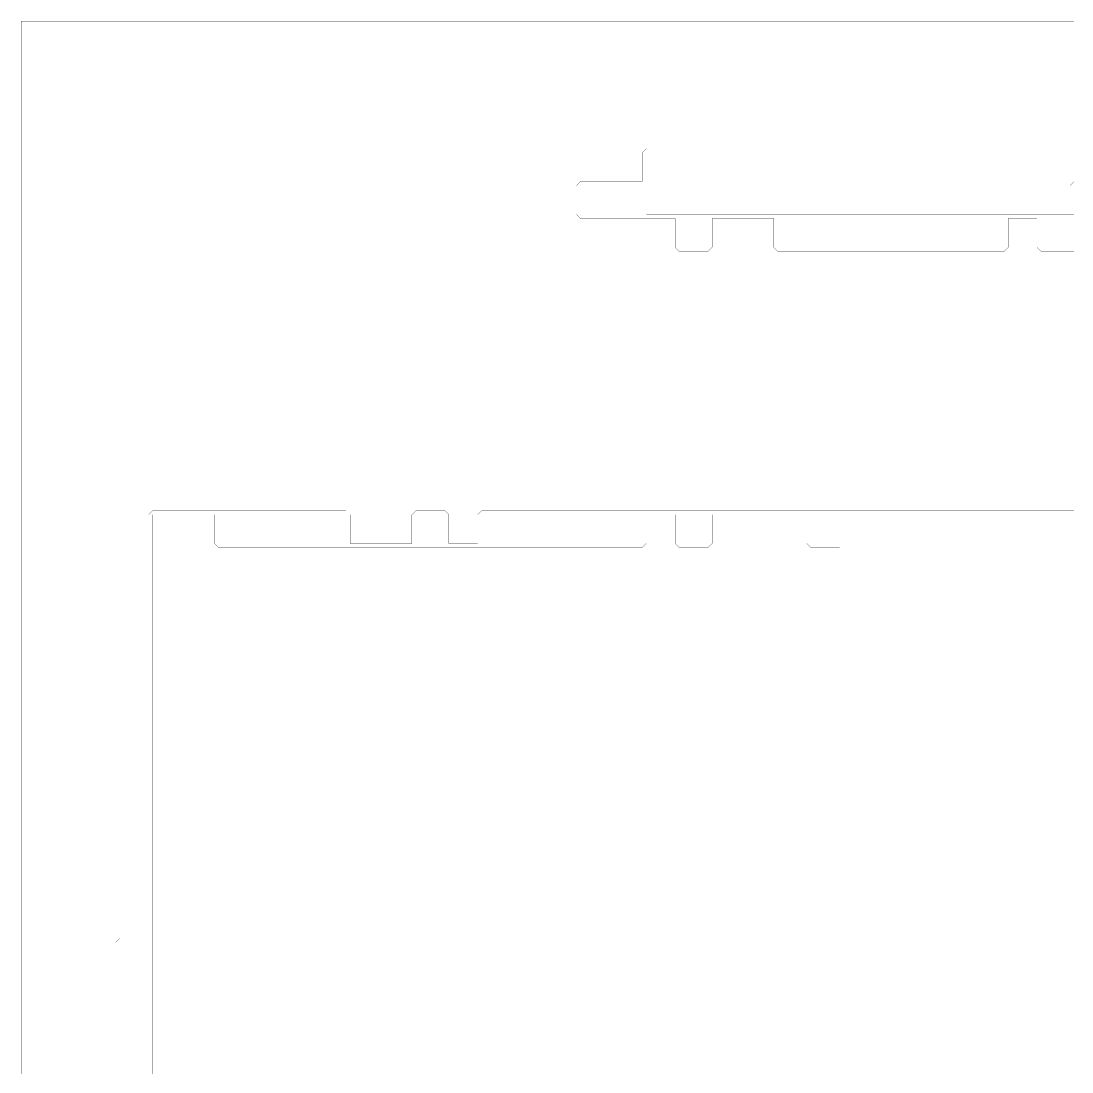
# Model space of a CAD drawing. Header units: metres. Extents: x 0 to 4990, y -4990 to 0.
# Drawn here: x 0 to 2495, y -2495 to 0 of the extents above; entities that cross this region are included whole.
import ezdxf

# ---------------------------------------------------------------- set-up
doc = ezdxf.new("R2010")
doc.units = ezdxf.units.M
doc.layers.add('conductor', color=1, linetype='Continuous')
doc.layers.add('substrate', color=5, linetype='Continuous')

msp = doc.modelspace()

# ---------------------------------------------------------------- linework, layer by layer
at = {"layer": 'conductor', "const_width": 0.5}
for points in [[(2500, -380.859375), (2490.234375, -390.625), (2480.46875, -390.625), (2470.703125, -390.625), (2460.9375, -390.625), (2451.171875, -390.625), (2441.40625, -390.625), (2431.640625, -390.625), (2421.875, -390.625), (2412.109375, -390.625), (2402.34375, -390.625), (2392.578125, -390.625), (2382.8125, -390.625), (2373.046875, -390.625), (2363.28125, -390.625), (2353.515625, -390.625), (2343.75, -390.625), (2333.984375, -390.625), (2324.21875, -390.625), (2314.453125, -390.625), (2304.6875, -390.625), (2294.921875, -390.625), (2285.15625, -390.625), (2275.390625, -390.625), (2265.625, -390.625), (2255.859375, -390.625), (2246.09375, -390.625), (2236.328125, -390.625), (2226.5625, -390.625), (2216.796875, -390.625), (2207.03125, -390.625), (2197.265625, -390.625), (2187.5, -390.625), (2177.734375, -390.625), (2167.96875, -390.625), (2158.203125, -390.625), (2148.4375, -390.625), (2138.671875, -390.625), (2128.90625, -390.625), (2119.140625, -390.625), (2109.375, -390.625), (2099.609375, -390.625), (2089.84375, -390.625), (2080.078125, -390.625), (2070.3125, -390.625), (2060.546875, -390.625), (2050.78125, -390.625), (2041.015625, -390.625), (2031.25, -390.625), (2021.484375, -390.625), (2011.71875, -390.625), (2001.953125, -390.625), (1992.1875, -390.625), (1982.421875, -390.625), (1972.65625, -390.625), (1962.890625, -390.625), (1953.125, -390.625), (1943.359375, -390.625), (1933.59375, -390.625), (1923.828125, -390.625), (1914.0625, -390.625), (1904.296875, -390.625), (1894.53125, -390.625), (1884.765625, -390.625), (1875, -390.625), (1865.234375, -390.625), (1855.46875, -390.625), (1845.703125, -390.625), (1835.9375, -390.625), (1826.171875, -390.625), (1816.40625, -390.625), (1806.640625, -390.625), (1796.875, -390.625), (1787.109375, -390.625), (1777.34375, -390.625), (1767.578125, -390.625), (1757.8125, -390.625), (1748.046875, -390.625), (1738.28125, -390.625), (1728.515625, -390.625), (1718.75, -390.625), (1708.984375, -390.625), (1699.21875, -390.625), (1689.453125, -390.625), (1679.6875, -390.625), (1669.921875, -390.625), (1660.15625, -390.625), (1650.390625, -390.625), (1640.625, -390.625), (1630.859375, -390.625), (1621.09375, -390.625), (1611.328125, -390.625), (1601.5625, -390.625), (1591.796875, -390.625), (1582.03125, -390.625), (1572.265625, -390.625), (1562.5, -390.625), (1552.734375, -390.625), (1542.96875, -390.625), (1533.203125, -390.625), (1523.4375, -390.625), (1513.671875, -390.625), (1503.90625, -390.625), (1494.140625, -390.625), (1484.375, -390.625), (1484.375, -400.390625), (1484.375, -410.15625), (1484.375, -419.921875), (1484.375, -429.6875), (1484.375, -439.453125), (1484.375, -449.21875), (1484.375, -458.984375), (1494.140625, -458.984375), (1503.90625, -458.984375), (1513.671875, -458.984375), (1523.4375, -458.984375), (1533.203125, -458.984375), (1542.96875, -458.984375), (1552.734375, -458.984375), (1562.5, -458.984375), (1572.265625, -458.984375), (1582.03125, -458.984375), (1591.796875, -458.984375), (1601.5625, -458.984375), (1611.328125, -458.984375), (1621.09375, -458.984375), (1630.859375, -458.984375), (1640.625, -458.984375), (1650.390625, -458.984375), (1660.15625, -458.984375), (1669.921875, -458.984375), (1679.6875, -458.984375), (1689.453125, -458.984375), (1699.21875, -458.984375), (1708.984375, -458.984375), (1718.75, -458.984375), (1728.515625, -458.984375), (1738.28125, -458.984375), (1748.046875, -458.984375), (1757.8125, -458.984375), (1767.578125, -458.984375), (1777.34375, -458.984375), (1787.109375, -458.984375), (1796.875, -458.984375), (1806.640625, -458.984375), (1816.40625, -458.984375), (1826.171875, -458.984375), (1835.9375, -458.984375), (1845.703125, -458.984375), (1855.46875, -458.984375), (1865.234375, -458.984375), (1875, -458.984375), (1884.765625, -458.984375), (1894.53125, -458.984375), (1904.296875, -458.984375), (1914.0625, -458.984375), (1923.828125, -458.984375), (1933.59375, -458.984375), (1943.359375, -458.984375), (1953.125, -458.984375), (1962.890625, -458.984375), (1972.65625, -458.984375), (1982.421875, -458.984375), (1992.1875, -458.984375), (2001.953125, -458.984375), (2011.71875, -458.984375), (2021.484375, -458.984375), (2031.25, -458.984375), (2041.015625, -458.984375), (2050.78125, -458.984375), (2060.546875, -458.984375), (2070.3125, -458.984375), (2080.078125, -458.984375), (2089.84375, -458.984375), (2099.609375, -458.984375), (2109.375, -458.984375), (2119.140625, -458.984375), (2128.90625, -458.984375), (2138.671875, -458.984375), (2148.4375, -458.984375), (2158.203125, -458.984375), (2167.96875, -458.984375), (2177.734375, -458.984375), (2187.5, -458.984375), (2197.265625, -458.984375), (2207.03125, -458.984375), (2216.796875, -458.984375), (2226.5625, -458.984375), (2236.328125, -458.984375), (2246.09375, -458.984375), (2255.859375, -458.984375), (2265.625, -458.984375), (2275.390625, -458.984375), (2285.15625, -458.984375), (2294.921875, -458.984375), (2304.6875, -458.984375), (2314.453125, -458.984375), (2324.21875, -458.984375), (2333.984375, -458.984375), (2343.75, -458.984375), (2353.515625, -458.984375), (2363.28125, -458.984375), (2373.046875, -458.984375), (2382.8125, -458.984375), (2392.578125, -458.984375), (2402.34375, -458.984375), (2412.109375, -458.984375), (2421.875, -458.984375), (2431.640625, -458.984375), (2441.40625, -458.984375), (2451.171875, -458.984375), (2460.9375, -458.984375), (2470.703125, -458.984375), (2480.46875, -458.984375), (2490.234375, -458.984375), (2500, -458.984375)], [(2500, -1171.875), (2490.234375, -1171.875), (2480.46875, -1171.875), (2470.703125, -1171.875), (2460.9375, -1171.875), (2451.171875, -1171.875), (2441.40625, -1171.875), (2431.640625, -1171.875), (2421.875, -1171.875), (2412.109375, -1171.875), (2402.34375, -1171.875), (2392.578125, -1171.875), (2382.8125, -1171.875), (2373.046875, -1171.875), (2363.28125, -1171.875), (2353.515625, -1171.875), (2343.75, -1171.875), (2333.984375, -1171.875), (2324.21875, -1171.875), (2314.453125, -1171.875), (2304.6875, -1171.875), (2294.921875, -1171.875), (2285.15625, -1171.875), (2275.390625, -1171.875), (2265.625, -1171.875), (2255.859375, -1171.875), (2246.09375, -1171.875), (2236.328125, -1171.875), (2226.5625, -1171.875), (2216.796875, -1171.875), (2207.03125, -1171.875), (2197.265625, -1171.875), (2187.5, -1171.875), (2177.734375, -1171.875), (2167.96875, -1171.875), (2158.203125, -1171.875), (2148.4375, -1171.875), (2138.671875, -1171.875), (2128.90625, -1171.875), (2119.140625, -1171.875), (2109.375, -1171.875), (2099.609375, -1171.875), (2089.84375, -1171.875), (2080.078125, -1171.875), (2070.3125, -1171.875), (2060.546875, -1171.875), (2050.78125, -1171.875), (2041.015625, -1171.875), (2031.25, -1171.875), (2021.484375, -1171.875), (2011.71875, -1171.875), (2001.953125, -1171.875), (1992.1875, -1171.875), (1982.421875, -1171.875), (1972.65625, -1171.875), (1962.890625, -1171.875), (1953.125, -1171.875), (1953.125, -1181.640625), (1953.125, -1191.40625), (1953.125, -1201.171875), (1953.125, -1210.9375), (1953.125, -1220.703125), (1953.125, -1230.46875), (1953.125, -1240.234375), (1943.359375, -1250), (1933.59375, -1250), (1923.828125, -1250), (1914.0625, -1250), (1904.296875, -1250), (1894.53125, -1250), (1884.765625, -1250), (1875, -1250), (1865.234375, -1240.234375), (1865.234375, -1230.46875), (1865.234375, -1220.703125), (1865.234375, -1210.9375), (1865.234375, -1201.171875), (1865.234375, -1191.40625), (1865.234375, -1181.640625), (1865.234375, -1171.875), (1855.46875, -1171.875), (1845.703125, -1171.875), (1835.9375, -1171.875), (1826.171875, -1171.875), (1816.40625, -1171.875), (1806.640625, -1171.875), (1796.875, -1171.875), (1787.109375, -1171.875), (1777.34375, -1171.875), (1767.578125, -1171.875), (1757.8125, -1171.875), (1748.046875, -1171.875), (1738.28125, -1171.875), (1728.515625, -1171.875), (1718.75, -1171.875), (1708.984375, -1171.875), (1699.21875, -1171.875), (1689.453125, -1171.875), (1679.6875, -1171.875), (1669.921875, -1171.875), (1660.15625, -1171.875), (1650.390625, -1171.875), (1640.625, -1171.875), (1640.625, -1181.640625), (1640.625, -1191.40625), (1640.625, -1201.171875), (1640.625, -1210.9375), (1640.625, -1220.703125), (1640.625, -1230.46875), (1640.625, -1240.234375), (1630.859375, -1250), (1621.09375, -1250), (1611.328125, -1250), (1601.5625, -1250), (1591.796875, -1250), (1582.03125, -1250), (1572.265625, -1250), (1562.5, -1250), (1552.734375, -1240.234375), (1552.734375, -1230.46875), (1552.734375, -1220.703125), (1552.734375, -1210.9375), (1552.734375, -1201.171875), (1552.734375, -1191.40625), (1552.734375, -1181.640625), (1552.734375, -1171.875), (1542.96875, -1171.875), (1533.203125, -1171.875), (1523.4375, -1171.875), (1513.671875, -1171.875), (1503.90625, -1171.875), (1494.140625, -1171.875), (1484.375, -1171.875), (1484.375, -1181.640625), (1484.375, -1191.40625), (1484.375, -1201.171875), (1484.375, -1210.9375), (1484.375, -1220.703125), (1484.375, -1230.46875), (1484.375, -1240.234375), (1474.609375, -1250), (1464.84375, -1250), (1455.078125, -1250), (1445.3125, -1250), (1435.546875, -1250), (1425.78125, -1250), (1416.015625, -1250), (1406.25, -1250), (1396.484375, -1250), (1386.71875, -1250), (1376.953125, -1250), (1367.1875, -1250), (1357.421875, -1250), (1347.65625, -1250), (1337.890625, -1250), (1328.125, -1250), (1318.359375, -1250), (1308.59375, -1250), (1298.828125, -1250), (1289.0625, -1250), (1279.296875, -1250), (1269.53125, -1250), (1259.765625, -1250), (1250, -1250), (1240.234375, -1250), (1230.46875, -1250), (1220.703125, -1250), (1210.9375, -1250), (1201.171875, -1250), (1191.40625, -1250), (1181.640625, -1250), (1171.875, -1250), (1162.109375, -1250), (1152.34375, -1250), (1142.578125, -1250), (1132.8125, -1250), (1123.046875, -1250), (1113.28125, -1250), (1103.515625, -1250), (1093.75, -1250), (1083.984375, -1250), (1074.21875, -1250), (1064.453125, -1250), (1054.6875, -1250), (1044.921875, -1250), (1035.15625, -1250), (1025.390625, -1250), (1015.625, -1250), (1005.859375, -1250), (996.09375, -1250), (986.328125, -1250), (976.5625, -1250), (966.796875, -1250), (957.03125, -1250), (947.265625, -1250), (937.5, -1250), (927.734375, -1250), (917.96875, -1250), (908.203125, -1250), (898.4375, -1250), (888.671875, -1250), (878.90625, -1250), (869.140625, -1250), (859.375, -1250), (849.609375, -1250), (839.84375, -1250), (830.078125, -1250), (820.3125, -1250), (810.546875, -1250), (800.78125, -1250), (791.015625, -1250), (781.25, -1250), (771.484375, -1250), (761.71875, -1250), (751.953125, -1250), (742.1875, -1250), (732.421875, -1250), (722.65625, -1250), (712.890625, -1250), (703.125, -1250), (693.359375, -1250), (683.59375, -1250), (673.828125, -1250), (664.0625, -1250), (654.296875, -1250), (644.53125, -1250), (634.765625, -1250), (625, -1250), (615.234375, -1250), (605.46875, -1250), (595.703125, -1250), (585.9375, -1250), (576.171875, -1250), (566.40625, -1250), (556.640625, -1250), (546.875, -1250), (537.109375, -1250), (527.34375, -1250), (517.578125, -1250), (507.8125, -1250), (498.046875, -1250), (488.28125, -1250), (478.515625, -1250), (468.75, -1250), (458.984375, -1240.234375), (458.984375, -1230.46875), (458.984375, -1220.703125), (458.984375, -1210.9375), (458.984375, -1201.171875), (458.984375, -1191.40625), (458.984375, -1181.640625), (458.984375, -1171.875), (449.21875, -1171.875), (439.453125, -1171.875), (429.6875, -1171.875), (419.921875, -1171.875), (410.15625, -1171.875), (400.390625, -1171.875), (390.625, -1171.875), (380.859375, -1171.875), (371.09375, -1171.875), (361.328125, -1171.875), (351.5625, -1171.875), (341.796875, -1171.875), (332.03125, -1171.875), (322.265625, -1171.875), (312.5, -1171.875), (312.5, -1181.640625), (312.5, -1191.40625), (312.5, -1201.171875), (312.5, -1210.9375), (312.5, -1220.703125), (312.5, -1230.46875), (312.5, -1240.234375), (312.5, -1250), (312.5, -1259.765625), (312.5, -1269.53125), (312.5, -1279.296875), (312.5, -1289.0625), (312.5, -1298.828125), (312.5, -1308.59375), (312.5, -1318.359375), (312.5, -1328.125), (312.5, -1337.890625), (312.5, -1347.65625), (312.5, -1357.421875), (312.5, -1367.1875), (312.5, -1376.953125), (312.5, -1386.71875), (312.5, -1396.484375), (312.5, -1406.25), (312.5, -1416.015625), (312.5, -1425.78125), (312.5, -1435.546875), (312.5, -1445.3125), (312.5, -1455.078125), (312.5, -1464.84375), (312.5, -1474.609375), (312.5, -1484.375), (312.5, -1494.140625), (312.5, -1503.90625), (312.5, -1513.671875), (312.5, -1523.4375), (312.5, -1533.203125), (312.5, -1542.96875), (312.5, -1552.734375), (312.5, -1562.5), (312.5, -1572.265625), (312.5, -1582.03125), (312.5, -1591.796875), (312.5, -1601.5625), (312.5, -1611.328125), (312.5, -1621.09375), (312.5, -1630.859375), (312.5, -1640.625), (312.5, -1650.390625), (312.5, -1660.15625), (312.5, -1669.921875), (312.5, -1679.6875), (312.5, -1689.453125), (312.5, -1699.21875), (312.5, -1708.984375), (312.5, -1718.75), (312.5, -1728.515625), (312.5, -1738.28125), (312.5, -1748.046875), (312.5, -1757.8125), (312.5, -1767.578125), (312.5, -1777.34375), (312.5, -1787.109375), (312.5, -1796.875), (312.5, -1806.640625), (312.5, -1816.40625), (312.5, -1826.171875), (312.5, -1835.9375), (312.5, -1845.703125), (312.5, -1855.46875), (312.5, -1865.234375), (312.5, -1875), (312.5, -1884.765625), (312.5, -1894.53125), (312.5, -1904.296875), (312.5, -1914.0625), (312.5, -1923.828125), (312.5, -1933.59375), (312.5, -1943.359375), (312.5, -1953.125), (312.5, -1962.890625), (312.5, -1972.65625), (312.5, -1982.421875), (312.5, -1992.1875), (312.5, -2001.953125), (312.5, -2011.71875), (312.5, -2021.484375), (312.5, -2031.25), (312.5, -2041.015625), (312.5, -2050.78125), (312.5, -2060.546875), (312.5, -2070.3125), (312.5, -2080.078125), (312.5, -2089.84375), (312.5, -2099.609375), (312.5, -2109.375), (312.5, -2119.140625), (312.5, -2128.90625), (312.5, -2138.671875), (312.5, -2148.4375), (312.5, -2158.203125), (312.5, -2167.96875), (312.5, -2177.734375), (312.5, -2187.5), (312.5, -2197.265625), (312.5, -2207.03125), (312.5, -2216.796875), (312.5, -2226.5625), (312.5, -2236.328125), (312.5, -2246.09375), (312.5, -2255.859375), (312.5, -2265.625), (312.5, -2275.390625), (312.5, -2285.15625), (312.5, -2294.921875), (312.5, -2304.6875), (312.5, -2314.453125), (312.5, -2324.21875), (312.5, -2333.984375), (312.5, -2343.75), (312.5, -2353.515625), (312.5, -2363.28125), (312.5, -2373.046875), (312.5, -2382.8125), (312.5, -2392.578125), (312.5, -2402.34375), (312.5, -2412.109375), (312.5, -2421.875), (312.5, -2431.640625), (312.5, -2441.40625), (312.5, -2451.171875), (312.5, -2460.9375), (312.5, -2470.703125), (312.5, -2480.46875), (312.5, -2490.234375), (312.5, -2500)]]:
    msp.add_lwpolyline(points, dxfattribs=at)
at = {"layer": 'substrate', "const_width": 0.5}
for points in [[(2500, 0), (2490.234375, 0), (2480.46875, 0), (2470.703125, 0), (2460.9375, 0), (2451.171875, 0), (2441.40625, 0), (2431.640625, 0), (2421.875, 0), (2412.109375, 0), (2402.34375, 0), (2392.578125, 0), (2382.8125, 0), (2373.046875, 0), (2363.28125, 0), (2353.515625, 0), (2343.75, 0), (2333.984375, 0), (2324.21875, 0), (2314.453125, 0), (2304.6875, 0), (2294.921875, 0), (2285.15625, 0), (2275.390625, 0), (2265.625, 0), (2255.859375, 0), (2246.09375, 0), (2236.328125, 0), (2226.5625, 0), (2216.796875, 0), (2207.03125, 0), (2197.265625, 0), (2187.5, 0), (2177.734375, 0), (2167.96875, 0), (2158.203125, 0), (2148.4375, 0), (2138.671875, 0), (2128.90625, 0), (2119.140625, 0), (2109.375, 0), (2099.609375, 0), (2089.84375, 0), (2080.078125, 0), (2070.3125, 0), (2060.546875, 0), (2050.78125, 0), (2041.015625, 0), (2031.25, 0), (2021.484375, 0), (2011.71875, 0), (2001.953125, 0), (1992.1875, 0), (1982.421875, 0), (1972.65625, 0), (1962.890625, 0), (1953.125, 0), (1943.359375, 0), (1933.59375, 0), (1923.828125, 0), (1914.0625, 0), (1904.296875, 0), (1894.53125, 0), (1884.765625, 0), (1875, 0), (1865.234375, 0), (1855.46875, 0), (1845.703125, 0), (1835.9375, 0), (1826.171875, 0), (1816.40625, 0), (1806.640625, 0), (1796.875, 0), (1787.109375, 0), (1777.34375, 0), (1767.578125, 0), (1757.8125, 0), (1748.046875, 0), (1738.28125, 0), (1728.515625, 0), (1718.75, 0), (1708.984375, 0), (1699.21875, 0), (1689.453125, 0), (1679.6875, 0), (1669.921875, 0), (1660.15625, 0), (1650.390625, 0), (1640.625, 0), (1630.859375, 0), (1621.09375, 0), (1611.328125, 0), (1601.5625, 0), (1591.796875, 0), (1582.03125, 0), (1572.265625, 0), (1562.5, 0), (1552.734375, 0), (1542.96875, 0), (1533.203125, 0), (1523.4375, 0), (1513.671875, 0), (1503.90625, 0), (1494.140625, 0), (1484.375, 0), (1474.609375, 0), (1464.84375, 0), (1455.078125, 0), (1445.3125, 0), (1435.546875, 0), (1425.78125, 0), (1416.015625, 0), (1406.25, 0), (1396.484375, 0), (1386.71875, 0), (1376.953125, 0), (1367.1875, 0), (1357.421875, 0), (1347.65625, 0), (1337.890625, 0), (1328.125, 0), (1318.359375, 0), (1308.59375, 0), (1298.828125, 0), (1289.0625, 0), (1279.296875, 0), (1269.53125, 0), (1259.765625, 0), (1250, 0), (1240.234375, 0), (1230.46875, 0), (1220.703125, 0), (1210.9375, 0), (1201.171875, 0), (1191.40625, 0), (1181.640625, 0), (1171.875, 0), (1162.109375, 0), (1152.34375, 0), (1142.578125, 0), (1132.8125, 0), (1123.046875, 0), (1113.28125, 0), (1103.515625, 0), (1093.75, 0), (1083.984375, 0), (1074.21875, 0), (1064.453125, 0), (1054.6875, 0), (1044.921875, 0), (1035.15625, 0), (1025.390625, 0), (1015.625, 0), (1005.859375, 0), (996.09375, 0), (986.328125, 0), (976.5625, 0), (966.796875, 0), (957.03125, 0), (947.265625, 0), (937.5, 0), (927.734375, 0), (917.96875, 0), (908.203125, 0), (898.4375, 0), (888.671875, 0), (878.90625, 0), (869.140625, 0), (859.375, 0), (849.609375, 0), (839.84375, 0), (830.078125, 0), (820.3125, 0), (810.546875, 0), (800.78125, 0), (791.015625, 0), (781.25, 0), (771.484375, 0), (761.71875, 0), (751.953125, 0), (742.1875, 0), (732.421875, 0), (722.65625, 0), (712.890625, 0), (703.125, 0), (693.359375, 0), (683.59375, 0), (673.828125, 0), (664.0625, 0), (654.296875, 0), (644.53125, 0), (634.765625, 0), (625, 0), (615.234375, 0), (605.46875, 0), (595.703125, 0), (585.9375, 0), (576.171875, 0), (566.40625, 0), (556.640625, 0), (546.875, 0), (537.109375, 0), (527.34375, 0), (517.578125, 0), (507.8125, 0), (498.046875, 0), (488.28125, 0), (478.515625, 0), (468.75, 0), (458.984375, 0), (449.21875, 0), (439.453125, 0), (429.6875, 0), (419.921875, 0), (410.15625, 0), (400.390625, 0), (390.625, 0), (380.859375, 0), (371.09375, 0), (361.328125, 0), (351.5625, 0), (341.796875, 0), (332.03125, 0), (322.265625, 0), (312.5, 0), (302.734375, 0), (292.96875, 0), (283.203125, 0), (273.4375, 0), (263.671875, 0), (253.90625, 0), (244.140625, 0), (234.375, 0), (224.609375, 0), (214.84375, 0), (205.078125, 0), (195.3125, 0), (185.546875, 0), (175.78125, 0), (166.015625, 0), (156.25, 0), (146.484375, 0), (136.71875, 0), (126.953125, 0), (117.1875, 0), (107.421875, 0), (97.65625, 0), (87.890625, 0), (78.125, 0), (68.359375, 0), (58.59375, 0), (48.828125, 0), (39.0625, 0), (29.296875, 0), (19.53125, 0), (9.765625, 0), (0, 0), (0, -9.765625), (0, -19.53125), (0, -29.296875), (0, -39.0625), (0, -48.828125), (0, -58.59375), (0, -68.359375), (0, -78.125), (0, -87.890625), (0, -97.65625), (0, -107.421875), (0, -117.1875), (0, -126.953125), (0, -136.71875), (0, -146.484375), (0, -156.25), (0, -166.015625), (0, -175.78125), (0, -185.546875), (0, -195.3125), (0, -205.078125), (0, -214.84375), (0, -224.609375), (0, -234.375), (0, -244.140625), (0, -253.90625), (0, -263.671875), (0, -273.4375), (0, -283.203125), (0, -292.96875), (0, -302.734375), (0, -312.5), (0, -322.265625), (0, -332.03125), (0, -341.796875), (0, -351.5625), (0, -361.328125), (0, -371.09375), (0, -380.859375), (0, -390.625), (0, -400.390625), (0, -410.15625), (0, -419.921875), (0, -429.6875), (0, -439.453125), (0, -449.21875), (0, -458.984375), (0, -468.75), (0, -478.515625), (0, -488.28125), (0, -498.046875), (0, -507.8125), (0, -517.578125), (0, -527.34375), (0, -537.109375), (0, -546.875), (0, -556.640625), (0, -566.40625), (0, -576.171875), (0, -585.9375), (0, -595.703125), (0, -605.46875), (0, -615.234375), (0, -625), (0, -634.765625), (0, -644.53125), (0, -654.296875), (0, -664.0625), (0, -673.828125), (0, -683.59375), (0, -693.359375), (0, -703.125), (0, -712.890625), (0, -722.65625), (0, -732.421875), (0, -742.1875), (0, -751.953125), (0, -761.71875), (0, -771.484375), (0, -781.25), (0, -791.015625), (0, -800.78125), (0, -810.546875), (0, -820.3125), (0, -830.078125), (0, -839.84375), (0, -849.609375), (0, -859.375), (0, -869.140625), (0, -878.90625), (0, -888.671875), (0, -898.4375), (0, -908.203125), (0, -917.96875), (0, -927.734375), (0, -937.5), (0, -947.265625), (0, -957.03125), (0, -966.796875), (0, -976.5625), (0, -986.328125), (0, -996.09375), (0, -1005.859375), (0, -1015.625), (0, -1025.390625), (0, -1035.15625), (0, -1044.921875), (0, -1054.6875), (0, -1064.453125), (0, -1074.21875), (0, -1083.984375), (0, -1093.75), (0, -1103.515625), (0, -1113.28125), (0, -1123.046875), (0, -1132.8125), (0, -1142.578125), (0, -1152.34375), (0, -1162.109375), (0, -1171.875), (0, -1181.640625), (0, -1191.40625), (0, -1201.171875), (0, -1210.9375), (0, -1220.703125), (0, -1230.46875), (0, -1240.234375), (0, -1250), (0, -1259.765625), (0, -1269.53125), (0, -1279.296875), (0, -1289.0625), (0, -1298.828125), (0, -1308.59375), (0, -1318.359375), (0, -1328.125), (0, -1337.890625), (0, -1347.65625), (0, -1357.421875), (0, -1367.1875), (0, -1376.953125), (0, -1386.71875), (0, -1396.484375), (0, -1406.25), (0, -1416.015625), (0, -1425.78125), (0, -1435.546875), (0, -1445.3125), (0, -1455.078125), (0, -1464.84375), (0, -1474.609375), (0, -1484.375), (0, -1494.140625), (0, -1503.90625), (0, -1513.671875), (0, -1523.4375), (0, -1533.203125), (0, -1542.96875), (0, -1552.734375), (0, -1562.5), (0, -1572.265625), (0, -1582.03125), (0, -1591.796875), (0, -1601.5625), (0, -1611.328125), (0, -1621.09375), (0, -1630.859375), (0, -1640.625), (0, -1650.390625), (0, -1660.15625), (0, -1669.921875), (0, -1679.6875), (0, -1689.453125), (0, -1699.21875), (0, -1708.984375), (0, -1718.75), (0, -1728.515625), (0, -1738.28125), (0, -1748.046875), (0, -1757.8125), (0, -1767.578125), (0, -1777.34375), (0, -1787.109375), (0, -1796.875), (0, -1806.640625), (0, -1816.40625), (0, -1826.171875), (0, -1835.9375), (0, -1845.703125), (0, -1855.46875), (0, -1865.234375), (0, -1875), (0, -1884.765625), (0, -1894.53125), (0, -1904.296875), (0, -1914.0625), (0, -1923.828125), (0, -1933.59375), (0, -1943.359375), (0, -1953.125), (0, -1962.890625), (0, -1972.65625), (0, -1982.421875), (0, -1992.1875), (0, -2001.953125), (0, -2011.71875), (0, -2021.484375), (0, -2031.25), (0, -2041.015625), (0, -2050.78125), (0, -2060.546875), (0, -2070.3125), (0, -2080.078125), (0, -2089.84375), (0, -2099.609375), (0, -2109.375), (0, -2119.140625), (0, -2128.90625), (0, -2138.671875), (0, -2148.4375), (0, -2158.203125), (0, -2167.96875), (0, -2177.734375), (0, -2187.5), (0, -2197.265625), (0, -2207.03125), (0, -2216.796875), (0, -2226.5625), (0, -2236.328125), (0, -2246.09375), (0, -2255.859375), (0, -2265.625), (0, -2275.390625), (0, -2285.15625), (0, -2294.921875), (0, -2304.6875), (0, -2314.453125), (0, -2324.21875), (0, -2333.984375), (0, -2343.75), (0, -2353.515625), (0, -2363.28125), (0, -2373.046875), (0, -2382.8125), (0, -2392.578125), (0, -2402.34375), (0, -2412.109375), (0, -2421.875), (0, -2431.640625), (0, -2441.40625), (0, -2451.171875), (0, -2460.9375), (0, -2470.703125), (0, -2480.46875), (0, -2490.234375), (0, -2500)], [(2500, -546.875), (2490.234375, -546.875), (2480.46875, -546.875), (2470.703125, -546.875), (2460.9375, -546.875), (2451.171875, -546.875), (2441.40625, -546.875), (2431.640625, -546.875), (2421.875, -546.875), (2412.109375, -537.109375), (2412.109375, -527.34375), (2412.109375, -517.578125), (2412.109375, -507.8125), (2412.109375, -498.046875), (2412.109375, -488.28125), (2412.109375, -478.515625), (2412.109375, -468.75), (2402.34375, -468.75), (2392.578125, -468.75), (2382.8125, -468.75), (2373.046875, -468.75), (2363.28125, -468.75), (2353.515625, -468.75), (2343.75, -468.75), (2343.75, -478.515625), (2343.75, -488.28125), (2343.75, -498.046875), (2343.75, -507.8125), (2343.75, -517.578125), (2343.75, -527.34375), (2343.75, -537.109375), (2333.984375, -546.875), (2324.21875, -546.875), (2314.453125, -546.875), (2304.6875, -546.875), (2294.921875, -546.875), (2285.15625, -546.875), (2275.390625, -546.875), (2265.625, -546.875), (2255.859375, -546.875), (2246.09375, -546.875), (2236.328125, -546.875), (2226.5625, -546.875), (2216.796875, -546.875), (2207.03125, -546.875), (2197.265625, -546.875), (2187.5, -546.875), (2177.734375, -546.875), (2167.96875, -546.875), (2158.203125, -546.875), (2148.4375, -546.875), (2138.671875, -546.875), (2128.90625, -546.875), (2119.140625, -546.875), (2109.375, -546.875), (2099.609375, -546.875), (2089.84375, -546.875), (2080.078125, -546.875), (2070.3125, -546.875), (2060.546875, -546.875), (2050.78125, -546.875), (2041.015625, -546.875), (2031.25, -546.875), (2021.484375, -546.875), (2011.71875, -546.875), (2001.953125, -546.875), (1992.1875, -546.875), (1982.421875, -546.875), (1972.65625, -546.875), (1962.890625, -546.875), (1953.125, -546.875), (1943.359375, -546.875), (1933.59375, -546.875), (1923.828125, -546.875), (1914.0625, -546.875), (1904.296875, -546.875), (1894.53125, -546.875), (1884.765625, -546.875), (1875, -546.875), (1865.234375, -546.875), (1855.46875, -546.875), (1845.703125, -546.875), (1835.9375, -546.875), (1826.171875, -546.875), (1816.40625, -546.875), (1806.640625, -546.875), (1796.875, -546.875), (1787.109375, -537.109375), (1787.109375, -527.34375), (1787.109375, -517.578125), (1787.109375, -507.8125), (1787.109375, -498.046875), (1787.109375, -488.28125), (1787.109375, -478.515625), (1787.109375, -468.75), (1777.34375, -468.75), (1767.578125, -468.75), (1757.8125, -468.75), (1748.046875, -468.75), (1738.28125, -468.75), (1728.515625, -468.75), (1718.75, -468.75), (1708.984375, -468.75), (1699.21875, -468.75), (1689.453125, -468.75), (1679.6875, -468.75), (1669.921875, -468.75), (1660.15625, -468.75), (1650.390625, -468.75), (1640.625, -468.75), (1640.625, -478.515625), (1640.625, -488.28125), (1640.625, -498.046875), (1640.625, -507.8125), (1640.625, -517.578125), (1640.625, -527.34375), (1640.625, -537.109375), (1630.859375, -546.875), (1621.09375, -546.875), (1611.328125, -546.875), (1601.5625, -546.875), (1591.796875, -546.875), (1582.03125, -546.875), (1572.265625, -546.875), (1562.5, -546.875), (1552.734375, -537.109375), (1552.734375, -527.34375), (1552.734375, -517.578125), (1552.734375, -507.8125), (1552.734375, -498.046875), (1552.734375, -488.28125), (1552.734375, -478.515625), (1552.734375, -468.75), (1542.96875, -468.75), (1533.203125, -468.75), (1523.4375, -468.75), (1513.671875, -468.75), (1503.90625, -468.75), (1494.140625, -468.75), (1484.375, -468.75), (1474.609375, -468.75), (1464.84375, -468.75), (1455.078125, -468.75), (1445.3125, -468.75), (1435.546875, -468.75), (1425.78125, -468.75), (1416.015625, -468.75), (1406.25, -468.75), (1396.484375, -468.75), (1386.71875, -468.75), (1376.953125, -468.75), (1367.1875, -468.75), (1357.421875, -468.75), (1347.65625, -468.75), (1337.890625, -468.75), (1328.125, -468.75), (1318.359375, -458.984375), (1318.359375, -449.21875), (1318.359375, -439.453125), (1318.359375, -429.6875), (1318.359375, -419.921875), (1318.359375, -410.15625), (1318.359375, -400.390625), (1318.359375, -390.625), (1328.125, -380.859375), (1337.890625, -380.859375), (1347.65625, -380.859375), (1357.421875, -380.859375), (1367.1875, -380.859375), (1376.953125, -380.859375), (1386.71875, -380.859375), (1396.484375, -380.859375), (1406.25, -380.859375), (1416.015625, -380.859375), (1425.78125, -380.859375), (1435.546875, -380.859375), (1445.3125, -380.859375), (1455.078125, -380.859375), (1464.84375, -380.859375), (1474.609375, -380.859375), (1474.609375, -371.09375), (1474.609375, -361.328125), (1474.609375, -351.5625), (1474.609375, -341.796875), (1474.609375, -332.03125), (1474.609375, -322.265625), (1474.609375, -312.5), (1484.375, -302.734375), (1494.140625, -302.734375), (1503.90625, -302.734375), (1513.671875, -302.734375), (1523.4375, -302.734375), (1533.203125, -302.734375), (1542.96875, -302.734375), (1552.734375, -302.734375), (1562.5, -302.734375), (1572.265625, -302.734375), (1582.03125, -302.734375), (1591.796875, -302.734375), (1601.5625, -302.734375), (1611.328125, -302.734375), (1621.09375, -302.734375), (1630.859375, -302.734375), (1640.625, -302.734375), (1650.390625, -302.734375), (1660.15625, -302.734375), (1669.921875, -302.734375), (1679.6875, -302.734375), (1689.453125, -302.734375), (1699.21875, -302.734375), (1708.984375, -302.734375), (1718.75, -302.734375), (1728.515625, -302.734375), (1738.28125, -302.734375), (1748.046875, -302.734375), (1757.8125, -302.734375), (1767.578125, -302.734375), (1777.34375, -302.734375), (1787.109375, -302.734375), (1796.875, -302.734375), (1806.640625, -302.734375), (1816.40625, -302.734375), (1826.171875, -302.734375), (1835.9375, -302.734375), (1845.703125, -302.734375), (1855.46875, -302.734375), (1865.234375, -302.734375), (1875, -302.734375), (1884.765625, -302.734375), (1894.53125, -302.734375), (1904.296875, -302.734375), (1914.0625, -302.734375), (1923.828125, -302.734375), (1933.59375, -302.734375), (1943.359375, -302.734375), (1953.125, -302.734375), (1962.890625, -302.734375), (1972.65625, -302.734375), (1982.421875, -302.734375), (1992.1875, -302.734375), (2001.953125, -302.734375), (2011.71875, -302.734375), (2021.484375, -302.734375), (2031.25, -302.734375), (2041.015625, -302.734375), (2050.78125, -302.734375), (2060.546875, -302.734375), (2070.3125, -302.734375), (2080.078125, -302.734375), (2089.84375, -302.734375), (2099.609375, -302.734375), (2109.375, -302.734375), (2119.140625, -302.734375), (2128.90625, -302.734375), (2138.671875, -302.734375), (2148.4375, -302.734375), (2158.203125, -302.734375), (2167.96875, -302.734375), (2177.734375, -302.734375), (2187.5, -302.734375), (2197.265625, -302.734375), (2207.03125, -302.734375), (2216.796875, -302.734375), (2226.5625, -302.734375), (2236.328125, -302.734375), (2246.09375, -302.734375), (2255.859375, -302.734375), (2265.625, -302.734375), (2275.390625, -302.734375), (2285.15625, -302.734375), (2294.921875, -302.734375), (2304.6875, -302.734375), (2314.453125, -302.734375), (2324.21875, -302.734375), (2333.984375, -302.734375), (2343.75, -302.734375), (2353.515625, -302.734375), (2363.28125, -302.734375), (2373.046875, -302.734375), (2382.8125, -302.734375), (2392.578125, -302.734375), (2402.34375, -302.734375), (2412.109375, -302.734375), (2421.875, -302.734375), (2431.640625, -302.734375), (2441.40625, -302.734375), (2451.171875, -302.734375), (2460.9375, -302.734375), (2470.703125, -302.734375), (2480.46875, -302.734375), (2490.234375, -302.734375), (2500, -302.734375)], [(302.734375, -2500), (302.734375, -2490.234375), (302.734375, -2480.46875), (302.734375, -2470.703125), (302.734375, -2460.9375), (302.734375, -2451.171875), (302.734375, -2441.40625), (302.734375, -2431.640625), (302.734375, -2421.875), (302.734375, -2412.109375), (302.734375, -2402.34375), (302.734375, -2392.578125), (302.734375, -2382.8125), (302.734375, -2373.046875), (302.734375, -2363.28125), (302.734375, -2353.515625), (302.734375, -2343.75), (302.734375, -2333.984375), (302.734375, -2324.21875), (302.734375, -2314.453125), (302.734375, -2304.6875), (302.734375, -2294.921875), (302.734375, -2285.15625), (302.734375, -2275.390625), (302.734375, -2265.625), (292.96875, -2265.625), (283.203125, -2265.625), (273.4375, -2265.625), (263.671875, -2265.625), (253.90625, -2265.625), (244.140625, -2265.625), (234.375, -2265.625), (224.609375, -2255.859375), (224.609375, -2246.09375), (224.609375, -2236.328125), (224.609375, -2226.5625), (224.609375, -2216.796875), (224.609375, -2207.03125), (224.609375, -2197.265625), (224.609375, -2187.5), (234.375, -2177.734375), (244.140625, -2177.734375), (253.90625, -2177.734375), (263.671875, -2177.734375), (273.4375, -2177.734375), (283.203125, -2177.734375), (292.96875, -2177.734375), (302.734375, -2177.734375), (302.734375, -2167.96875), (302.734375, -2158.203125), (302.734375, -2148.4375), (302.734375, -2138.671875), (302.734375, -2128.90625), (302.734375, -2119.140625), (302.734375, -2109.375), (302.734375, -2099.609375), (302.734375, -2089.84375), (302.734375, -2080.078125), (302.734375, -2070.3125), (302.734375, -2060.546875), (302.734375, -2050.78125), (302.734375, -2041.015625), (302.734375, -2031.25), (302.734375, -2021.484375), (302.734375, -2011.71875), (302.734375, -2001.953125), (302.734375, -1992.1875), (302.734375, -1982.421875), (302.734375, -1972.65625), (302.734375, -1962.890625), (302.734375, -1953.125), (302.734375, -1943.359375), (302.734375, -1933.59375), (302.734375, -1923.828125), (302.734375, -1914.0625), (302.734375, -1904.296875), (302.734375, -1894.53125), (302.734375, -1884.765625), (302.734375, -1875), (302.734375, -1865.234375), (302.734375, -1855.46875), (302.734375, -1845.703125), (302.734375, -1835.9375), (302.734375, -1826.171875), (302.734375, -1816.40625), (302.734375, -1806.640625), (302.734375, -1796.875), (302.734375, -1787.109375), (302.734375, -1777.34375), (302.734375, -1767.578125), (302.734375, -1757.8125), (302.734375, -1748.046875), (302.734375, -1738.28125), (302.734375, -1728.515625), (302.734375, -1718.75), (302.734375, -1708.984375), (302.734375, -1699.21875), (302.734375, -1689.453125), (302.734375, -1679.6875), (302.734375, -1669.921875), (302.734375, -1660.15625), (302.734375, -1650.390625), (302.734375, -1640.625), (302.734375, -1630.859375), (302.734375, -1621.09375), (302.734375, -1611.328125), (302.734375, -1601.5625), (302.734375, -1591.796875), (302.734375, -1582.03125), (302.734375, -1572.265625), (302.734375, -1562.5), (302.734375, -1552.734375), (302.734375, -1542.96875), (302.734375, -1533.203125), (302.734375, -1523.4375), (302.734375, -1513.671875), (302.734375, -1503.90625), (302.734375, -1494.140625), (302.734375, -1484.375), (302.734375, -1474.609375), (302.734375, -1464.84375), (302.734375, -1455.078125), (302.734375, -1445.3125), (302.734375, -1435.546875), (302.734375, -1425.78125), (302.734375, -1416.015625), (302.734375, -1406.25), (302.734375, -1396.484375), (302.734375, -1386.71875), (302.734375, -1376.953125), (302.734375, -1367.1875), (302.734375, -1357.421875), (302.734375, -1347.65625), (302.734375, -1337.890625), (302.734375, -1328.125), (302.734375, -1318.359375), (302.734375, -1308.59375), (302.734375, -1298.828125), (302.734375, -1289.0625), (302.734375, -1279.296875), (302.734375, -1269.53125), (302.734375, -1259.765625), (302.734375, -1250), (302.734375, -1240.234375), (302.734375, -1230.46875), (302.734375, -1220.703125), (302.734375, -1210.9375), (302.734375, -1201.171875), (302.734375, -1191.40625), (302.734375, -1181.640625), (302.734375, -1171.875), (312.5, -1162.109375), (322.265625, -1162.109375), (332.03125, -1162.109375), (341.796875, -1162.109375), (351.5625, -1162.109375), (361.328125, -1162.109375), (371.09375, -1162.109375), (380.859375, -1162.109375), (390.625, -1162.109375), (400.390625, -1162.109375), (410.15625, -1162.109375), (419.921875, -1162.109375), (429.6875, -1162.109375), (439.453125, -1162.109375), (449.21875, -1162.109375), (458.984375, -1162.109375), (468.75, -1162.109375), (478.515625, -1162.109375), (488.28125, -1162.109375), (498.046875, -1162.109375), (507.8125, -1162.109375), (517.578125, -1162.109375), (527.34375, -1162.109375), (537.109375, -1162.109375), (546.875, -1162.109375), (556.640625, -1162.109375), (566.40625, -1162.109375), (576.171875, -1162.109375), (585.9375, -1162.109375), (595.703125, -1162.109375), (605.46875, -1162.109375), (615.234375, -1162.109375), (625, -1162.109375), (634.765625, -1162.109375), (644.53125, -1162.109375), (654.296875, -1162.109375), (664.0625, -1162.109375), (673.828125, -1162.109375), (683.59375, -1162.109375), (693.359375, -1162.109375), (703.125, -1162.109375), (712.890625, -1162.109375), (722.65625, -1162.109375), (732.421875, -1162.109375), (742.1875, -1162.109375), (751.953125, -1162.109375), (761.71875, -1162.109375), (771.484375, -1162.109375), (781.25, -1171.875), (781.25, -1181.640625), (781.25, -1191.40625), (781.25, -1201.171875), (781.25, -1210.9375), (781.25, -1220.703125), (781.25, -1230.46875), (781.25, -1240.234375), (791.015625, -1240.234375), (800.78125, -1240.234375), (810.546875, -1240.234375), (820.3125, -1240.234375), (830.078125, -1240.234375), (839.84375, -1240.234375), (849.609375, -1240.234375), (859.375, -1240.234375), (869.140625, -1240.234375), (878.90625, -1240.234375), (888.671875, -1240.234375), (898.4375, -1240.234375), (908.203125, -1240.234375), (917.96875, -1240.234375), (927.734375, -1240.234375), (927.734375, -1230.46875), (927.734375, -1220.703125), (927.734375, -1210.9375), (927.734375, -1201.171875), (927.734375, -1191.40625), (927.734375, -1181.640625), (927.734375, -1171.875), (937.5, -1162.109375), (947.265625, -1162.109375), (957.03125, -1162.109375), (966.796875, -1162.109375), (976.5625, -1162.109375), (986.328125, -1162.109375), (996.09375, -1162.109375), (1005.859375, -1162.109375), (1015.625, -1171.875), (1015.625, -1181.640625), (1015.625, -1191.40625), (1015.625, -1201.171875), (1015.625, -1210.9375), (1015.625, -1220.703125), (1015.625, -1230.46875), (1015.625, -1240.234375), (1025.390625, -1240.234375), (1035.15625, -1240.234375), (1044.921875, -1240.234375), (1054.6875, -1240.234375), (1064.453125, -1240.234375), (1074.21875, -1240.234375), (1083.984375, -1240.234375), (1083.984375, -1230.46875), (1083.984375, -1220.703125), (1083.984375, -1210.9375), (1083.984375, -1201.171875), (1083.984375, -1191.40625), (1083.984375, -1181.640625), (1083.984375, -1171.875), (1093.75, -1162.109375), (1103.515625, -1162.109375), (1113.28125, -1162.109375), (1123.046875, -1162.109375), (1132.8125, -1162.109375), (1142.578125, -1162.109375), (1152.34375, -1162.109375), (1162.109375, -1162.109375), (1171.875, -1162.109375), (1181.640625, -1162.109375), (1191.40625, -1162.109375), (1201.171875, -1162.109375), (1210.9375, -1162.109375), (1220.703125, -1162.109375), (1230.46875, -1162.109375), (1240.234375, -1162.109375), (1250, -1162.109375), (1259.765625, -1162.109375), (1269.53125, -1162.109375), (1279.296875, -1162.109375), (1289.0625, -1162.109375), (1298.828125, -1162.109375), (1308.59375, -1162.109375), (1318.359375, -1162.109375), (1328.125, -1162.109375), (1337.890625, -1162.109375), (1347.65625, -1162.109375), (1357.421875, -1162.109375), (1367.1875, -1162.109375), (1376.953125, -1162.109375), (1386.71875, -1162.109375), (1396.484375, -1162.109375), (1406.25, -1162.109375), (1416.015625, -1162.109375), (1425.78125, -1162.109375), (1435.546875, -1162.109375), (1445.3125, -1162.109375), (1455.078125, -1162.109375), (1464.84375, -1162.109375), (1474.609375, -1162.109375), (1484.375, -1162.109375), (1494.140625, -1162.109375), (1503.90625, -1162.109375), (1513.671875, -1162.109375), (1523.4375, -1162.109375), (1533.203125, -1162.109375), (1542.96875, -1162.109375), (1552.734375, -1162.109375), (1562.5, -1162.109375), (1572.265625, -1162.109375), (1582.03125, -1162.109375), (1591.796875, -1162.109375), (1601.5625, -1162.109375), (1611.328125, -1162.109375), (1621.09375, -1162.109375), (1630.859375, -1162.109375), (1640.625, -1162.109375), (1650.390625, -1162.109375), (1660.15625, -1162.109375), (1669.921875, -1162.109375), (1679.6875, -1162.109375), (1689.453125, -1162.109375), (1699.21875, -1162.109375), (1708.984375, -1162.109375), (1718.75, -1162.109375), (1728.515625, -1162.109375), (1738.28125, -1162.109375), (1748.046875, -1162.109375), (1757.8125, -1162.109375), (1767.578125, -1162.109375), (1777.34375, -1162.109375), (1787.109375, -1162.109375), (1796.875, -1162.109375), (1806.640625, -1162.109375), (1816.40625, -1162.109375), (1826.171875, -1162.109375), (1835.9375, -1162.109375), (1845.703125, -1162.109375), (1855.46875, -1162.109375), (1865.234375, -1162.109375), (1875, -1162.109375), (1884.765625, -1162.109375), (1894.53125, -1162.109375), (1904.296875, -1162.109375), (1914.0625, -1162.109375), (1923.828125, -1162.109375), (1933.59375, -1162.109375), (1943.359375, -1162.109375), (1953.125, -1162.109375), (1962.890625, -1162.109375), (1972.65625, -1162.109375), (1982.421875, -1162.109375), (1992.1875, -1162.109375), (2001.953125, -1162.109375), (2011.71875, -1162.109375), (2021.484375, -1162.109375), (2031.25, -1162.109375), (2041.015625, -1162.109375), (2050.78125, -1162.109375), (2060.546875, -1162.109375), (2070.3125, -1162.109375), (2080.078125, -1162.109375), (2089.84375, -1162.109375), (2099.609375, -1162.109375), (2109.375, -1162.109375), (2119.140625, -1162.109375), (2128.90625, -1162.109375), (2138.671875, -1162.109375), (2148.4375, -1162.109375), (2158.203125, -1162.109375), (2167.96875, -1162.109375), (2177.734375, -1162.109375), (2187.5, -1162.109375), (2197.265625, -1162.109375), (2207.03125, -1162.109375), (2216.796875, -1162.109375), (2226.5625, -1162.109375), (2236.328125, -1162.109375), (2246.09375, -1162.109375), (2255.859375, -1162.109375), (2265.625, -1162.109375), (2275.390625, -1162.109375), (2285.15625, -1162.109375), (2294.921875, -1162.109375), (2304.6875, -1162.109375), (2314.453125, -1162.109375), (2324.21875, -1162.109375), (2333.984375, -1162.109375), (2343.75, -1162.109375), (2353.515625, -1162.109375), (2363.28125, -1162.109375), (2373.046875, -1162.109375), (2382.8125, -1162.109375), (2392.578125, -1162.109375), (2402.34375, -1162.109375), (2412.109375, -1162.109375), (2421.875, -1162.109375), (2431.640625, -1162.109375), (2441.40625, -1162.109375), (2451.171875, -1162.109375), (2460.9375, -1162.109375), (2470.703125, -1162.109375), (2480.46875, -1162.109375), (2490.234375, -1162.109375), (2500, -1162.109375)]]:
    msp.add_lwpolyline(points, dxfattribs=at)

doc.saveas('drawing.dxf')
